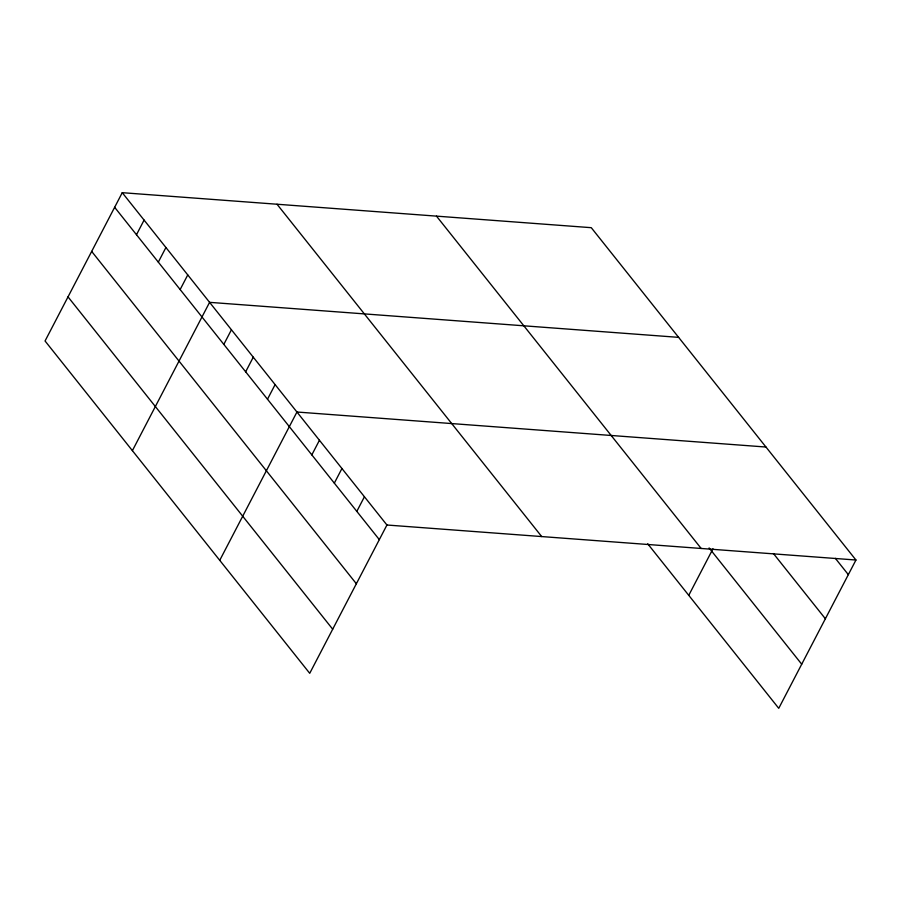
<?xml version="1.0" encoding="UTF-8"?>
<svg xmlns="http://www.w3.org/2000/svg" width="901" height="901" viewBox="0 0 901 901"><rect width="100%" height="100%" fill="white"/><g stroke="black" fill="none" stroke-linecap="round" stroke-linejoin="round"><path stroke-width="1.35" d="M122.254 192.679L45.05 340.983L309.73 673.317L386.934 525.013L122.254 192.679L591.27 227.683L855.95 560.017L778.746 708.321L647.706 543.787M136.479 234.722L144.092 220.092M158.317 262.135L165.919 247.516M180.144 289.548L187.757 274.929M132.391 450.646L209.595 302.342L678.611 337.357M223.82 344.385L231.433 329.766M245.658 371.809L253.271 357.179M267.496 399.222L275.109 384.603M219.743 560.321L296.947 412.016L765.963 447.031M311.825 454.892L319.438 440.262M334.327 483.139L341.941 468.509M356.819 511.385L364.432 496.766M688.758 595.324L712.995 548.754M386.934 525.013L855.95 560.017M835.362 558.35L848.337 574.647M773.452 553.563L825.372 618.762M709.098 547.921L801.71 664.206M436.489 216.139L701.169 548.461M277.024 204.234L541.704 536.568M114.641 207.298L379.321 539.631M91.677 251.413L356.357 583.747M68.014 296.868L332.694 629.202"/></g></svg>
